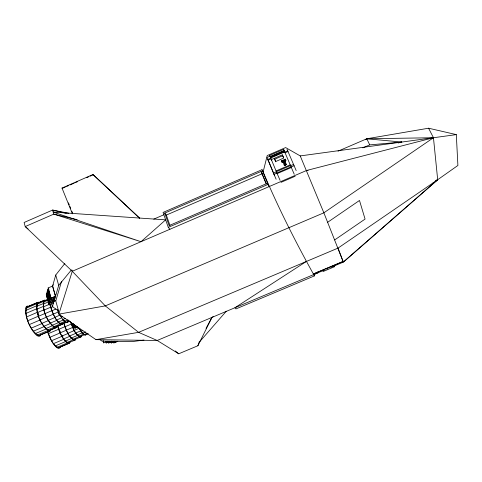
<?xml version="1.0" encoding="UTF-8"?>
<svg xmlns="http://www.w3.org/2000/svg" width="482" height="482" viewBox="0 0 482 482"><rect width="100%" height="100%" fill="white"/><g stroke="black" fill="none" stroke-linecap="round" stroke-linejoin="round"><path stroke-width="0.72" d="M56.978 326.242L56.328 327.549L55.243 327.941C47.326 322.741 41.422 309.673 43.856 300.419L44.989 300.141L45.965 300.581M63.04 323.006L62.437 324.241L55.02 327.332C47.29 322.078 41.916 310.173 44.127 301.015L47.965 299.37M56.328 327.549L48.983 330.604C40.988 325.531 35.023 312.318 37.614 303.1L43.856 300.419M50.363 330.791L49.206 331.212C41.018 326.224 34.529 311.794 37.343 302.509L38.548 302.208L26.872 306.998C23.787 316.21 30.39 330.917 38.711 335.683L50.363 330.791L51.068 329.417M318.391 272.613L313.71 274.571C295.177 241.253 277.957 207.055 263.124 171.929L267.221 155.553L285.645 147.582L300.232 155.915L323.868 212.809L343.094 261.473L313.378 273.969L314.391 275.915L235.921 308.932L234.927 307.733L306.245 261.521L338.015 248.116L437.686 179.726L433.451 137.738L428.582 128.212L366.808 138.768L338.033 151.155M64.853 263.461L55.743 275.017L52.586 286.133L55.472 296.376L51.002 298.207L48.14 287.953L52.616 286.031L55.502 296.273L51.002 298.207M61.503 281.554L55.773 300.973L58.569 310.92L52.424 306.654L53.984 301.407L53.604 300.051M48.513 290.887L47.194 291.357L50.032 301.563L54.508 299.647L58.702 285.41L71.191 270.179M71.86 269.896L72.264 271.27L58.846 314.137L95.972 339.653L157.192 340.467L324.609 269.986M284.073 160.97L283.392 161.127L283.699 161.265M284.916 164.82L285.609 164.567L283.982 160.868M68.842 213.315L52.592 210.056L24.1 222.485L25.227 226.57L72.264 271.27L105.299 305.895L138.605 332.345L157.192 340.467L178.726 353.788L197.891 345.751L199.452 341.214M70.342 321.446C72.517 327.085 74.535 334.225 80.211 337.219L81.115 336.828L81.621 335.599M62.347 323.82L63.69 323.247C65.986 329.369 68.107 337.207 74.306 340.4L75.264 339.979L75.819 338.683M47.622 331.194C49.917 337.201 52.213 344.937 58.485 347.781L69.559 343.07L70.155 341.708M72.312 323.705L73.836 327.037L74.668 327.953L75.391 327.676M197.891 345.751L211.966 317.403L213.207 316.572M206.043 328.338L211.966 317.403M52.207 286.627L53.303 284.723M199.355 342.063L226.311 311.221M59.72 314.529L62.811 319.494L64.461 321.313L65.914 322.313L67.07 322.434L67.854 321.663M141.003 241.699L165.651 219.864L53.189 212.086L141.003 241.699L53.785 214.129L25.227 226.57L28.101 228.95M365.651 139.672L366.808 138.768L433.451 137.738L323.868 212.809L105.299 305.895L58.846 314.137L57.647 309.878M432.794 183.184L434.017 182.317M435.24 181.455L457.9 165.465L456.309 134.617L428.582 128.212M334.719 239.903L365.073 219.081L359.488 200.464L327.664 222.274M435.698 180.75L437.686 179.726L343.329 262.1L330.851 267.353M58.485 347.781L69.559 343.07M57.641 325.82C59.919 331.953 62.058 339.828 68.317 342.937L69.3 342.509M72.414 213.827L62.015 188.07L92.978 174.52L139.473 217.912M65.305 187.04L62.558 188.239L62.015 188.07M66.679 186.438L68.739 185.534M70.113 184.931L74.234 183.13M75.608 182.527L77.668 181.63M86.591 177.719L88.652 176.816M90.026 176.219L92.773 175.014M68.064 321.657L63.937 323.416C66.136 329.272 68.161 336.755 74.089 339.816L75.005 339.412M79.295 328.622L82.5 333.321L83.934 334.629L85.115 335.104L85.977 334.731M276.12 179.22L273.457 173.098L276.421 171.821L269.625 155.439L283.615 149.384L285.073 152.818L288.025 151.541L287.031 149.233M267.739 157.156L269.697 156.313M270.059 156.632L284.109 150.553M270.131 156.831L284.187 150.752L283.615 149.384M270.414 157.542L284.488 151.456M270.607 158.018L284.687 151.926L284.187 150.752M273.457 173.098L267.793 159.458L270.733 158.186L270.3 156.987M284.778 152.113L287.724 150.836M268.076 160.169L271.023 158.897L270.733 158.186M283.561 157.656L282.35 154.843L271.282 159.626L271.691 160.5M282.35 154.843L283.717 158.06L275.65 161.548L274.3 158.325L274.704 159.199L282.741 155.728M70.788 322.217C72.836 327.386 74.758 333.924 79.994 336.635L80.855 336.261M281.259 160.916L285.302 159.168L285.495 159.614L281.458 161.362L281.259 160.916L281.946 162.53L282.958 162.097L283.151 162.542M263.124 171.929L262.003 169.7L163.055 212.429L168.272 227.347L169.875 229.281M283.621 161.506C280.404 162.946 284.302 158.747 285.169 160.855M282.38 161.53C283.175 160.602 286.856 160.229 284.103 161.295L285.561 164.724M282.416 161.621L285.019 160.494M282.56 161.964L285.061 160.584M282.494 161.819L285.103 160.699M282.524 161.892L283.735 161.343M283.91 161.265L285.151 160.801M261.099 171.472L266.154 183.805L169.11 225.588L164.724 213.08L261.099 171.472L266.425 183.931M286.416 164.603L284.976 161.223L285.989 160.789L285.302 159.168M153.764 219.135L163.988 214.719M164.724 213.08L166.332 215.068L262.226 173.695M284.79 164.543L285.477 164.248M282.958 162.097L284.326 165.338C289.845 164.031 282.747 163.784 284.404 165.507M284.253 165.133L286.272 164.26M284.392 165.477L285.742 164.892M276.331 171.7L290.519 165.579M293.556 164.434L290.58 165.718L284.687 151.926M273.999 174.37L276.963 173.092L276.017 170.965L290.206 164.844L291.122 166.983L294.098 165.706M277.156 173.616L291.339 167.501M168.272 227.347L268.046 184.413L269.143 186.582M72.264 271.27L306.558 170.489L433.451 137.738L431.986 138.057M280.97 182.359L295.105 176.279M362.838 147.841L369.712 144.889L401.789 142.057L400.367 142.491M54.623 296.593L54.972 298.069L50.52 299.882L47.67 289.652L48.995 289.182M53.984 301.407L49.562 303.214L46.736 293.032L48.001 292.49M46.736 293.032L48.049 292.562M46.266 294.707L49.164 304.925L46.266 294.707L47.531 294.165M46.35 294.767L47.579 294.237M26.872 306.998L37.343 302.509M44.989 300.141L37.614 303.1M26.058 308.287L36.572 303.781M36.879 304.323L43.145 301.636M47.754 299.653L44.127 301.015M43.452 302.172L47.941 300.25M25.745 310.468L36.301 305.95M50.52 299.882L55.008 297.954M36.62 306.401L42.91 303.702M43.223 304.154L48.375 301.949M50.032 301.563L54.478 299.75L54.092 298.382M49.562 303.214L54.02 301.304L54.478 299.75L54.02 301.304L53.641 299.943M25.956 313.408L36.548 308.872M36.855 309.203L43.163 306.498M43.47 306.829L49.278 304.347M49.086 304.865L53.526 302.961L53.122 301.515M26.685 316.897L37.301 312.354M37.578 312.535L43.904 309.83M44.175 310.016L50.646 307.245L49.923 304.07M62.166 323.657L61.196 323.994C55.231 320.849 53.098 313.39 50.911 307.432L52.863 306.6M27.884 320.687L38.512 316.144M38.741 316.168L45.073 313.463M45.296 313.487L51.773 310.715L50.646 307.245M51.99 310.739L55.888 309.07M46.748 316.993L53.225 314.228C55.316 318 57.147 322.868 61.419 324.603L62.437 324.241M53.375 314.089L58.581 311.866L57.744 309.86M40.253 319.837L46.591 317.132M29.462 324.519L40.096 319.982M54.978 317.246L60.178 315.023L61.865 317.765L56.677 319.976M48.429 320.295L54.9 317.536M42.018 323.289L48.351 320.584M31.318 328.115L41.94 323.579M61.075 316.969L62.449 316.385M50.224 323.157L56.683 320.397M43.91 326.272L50.23 323.579M33.306 331.218L43.91 326.694M62.811 319.494L65.546 318.331M58.358 322.103L63.534 319.891L65.064 321.271L59.895 323.47M52.002 325.368L58.443 322.621M45.784 328.579L52.086 325.892M35.294 333.61L45.868 329.104M64.461 321.313L67.866 319.867L68.83 320.536M53.635 326.796L60.063 324.055M61.196 323.994L65.697 322.078M47.513 330.056L53.797 327.38M65.914 322.313L69.312 320.867M55.02 327.332L61.419 324.603M37.138 335.129L47.676 330.64M67.07 322.434L69.776 321.277M48.983 330.604L55.243 327.941M38.711 335.683L49.206 331.212M48.405 333.622L58.569 329.29L57.581 326.26M58.768 329.308L64.829 326.73M65.028 326.742L71.222 324.103M71.414 324.121L72.662 323.591M72.601 324.591L73.746 324.103M73.059 323.326L73.469 324.766L74.517 324.32M72.975 325.477L74.12 324.995M73.391 326.314L75.108 325.585M72.746 327.32L73.987 326.79M66.42 330.098L72.613 327.459M60.22 332.815L66.281 330.236M73.836 327.037L76.12 326.061L77.53 327.025L75.246 327.995M49.917 337.279L60.081 332.954C62.238 336.785 64.088 341.883 68.528 343.521M74.27 327.591L76.554 326.621M74.668 327.953L77.096 326.947M74.999 328.091L77.283 327.121M74.258 330.321L79.229 328.206M68.004 333.237L74.198 330.604M61.889 336.093L67.944 333.52M51.664 340.702L61.823 336.382M75.849 332.911L80.813 330.803L83.76 334.08L78.819 336.177M69.685 335.942L75.867 333.315M80.916 331.279L82.88 330.441M436.312 180.31L437.686 179.726L343.329 262.1L338.015 248.116M63.654 338.918L69.703 336.352M53.526 343.636L63.666 339.334M77.403 334.906L82.362 332.803M71.33 338.027L77.5 335.412M82.5 333.321L85.76 331.941M65.395 341.087L71.426 338.533M55.37 345.889L65.486 341.593M72.836 339.346L78.982 336.737M83.934 334.629L87.182 333.249M79.994 336.635L84.537 334.701M66.986 342.461L72.993 339.906M74.089 339.816L81.115 336.828M85.115 335.104L88.357 333.731M57.057 347.299L67.143 343.021M68.317 342.937L75.264 339.979M103.696 342.853L103.13 340.81L103.696 342.853L107.745 341.208L110.101 341.238C100.834 345.534 109.745 340.413 112.613 341.262C103.383 345.546 112.228 340.461 115.096 341.292L111.222 342.931L115.252 341.298L132.942 341.509L143.991 340.051M306.245 261.521L138.605 332.345L95.972 339.653M117.674 341.286L113.716 342.955L117.831 341.286M313.378 273.969L343.094 261.473M326.688 269.107L328.079 268.522M334.442 266.751L333.936 265.57L334.442 266.751L323.211 271.48L322.705 270.3M398.168 142.991L401.789 142.057L366.808 138.768L369.712 144.889M300.232 155.915L456.309 134.617M306.558 170.489L308.046 170.387M107.594 341.208L102.051 341.142L99.581 339.424M53.189 212.086L56.882 212.743M77.234 219.69L53.785 214.129L52.592 210.056L66.227 213.345M73.469 324.766L80.5 329.592M54.092 299.774L55.773 300.973M47.194 291.357L50.11 301.618M47.67 289.652L50.604 299.943M48.14 287.953L51.074 298.262M175.279 350.932L178.726 353.788M92.978 174.52L139.629 218.316M62.021 335.52L62.985 337.069M79.548 328.724L80.813 330.803M318.048 272.017L318.367 272.613M317.662 272.173L317.981 272.782M57.846 310.559L58.461 311.902M284.326 165.338L284.525 165.778M284.976 161.223L285.175 161.669M269.625 155.439L270.077 156.469M280.09 180.34L276.873 172.972L291.062 166.856L294.237 174.255M288.025 151.541L296.183 170.586M284.019 161.289L285.501 164.778M284.163 161.856L285.422 164.826M284.049 161.838L285.338 164.868M283.988 161.934L284.742 163.717M283.488 161.012L285.073 164.928M283.392 161.127L283.573 161.542M282.35 161.482L282.488 161.789M274.704 159.199L275.782 161.777M268.028 159.753L274.65 175.665M313.553 273.903L314.391 275.915M51.773 310.715L53.225 314.228M59.708 330.61L60.503 332.526M58.569 329.29L60.081 332.954M262.003 169.7L268.046 184.413M68.45 202.832L69.288 204.91M69.848 206.302L70.691 208.387M71.812 211.164L72.655 213.249M166.332 215.068L169.977 225.449M267.088 157.439L267.793 159.458M38.132 312.902L38.765 314.891M110.806 341.551L111.282 342.973M108.317 341.521L108.793 342.949M105.799 341.497L106.275 342.925M55.743 275.017L58.702 285.41M54.123 298.286L54.508 299.647M53.092 301.618L53.496 303.07M51.622 303.774L52.424 306.654M46.814 293.092L49.64 303.268M50.224 304.401L50.911 307.432M60.304 347.01A15.563 4.645 67.4 0 1 54.46 345.269A15.563 4.645 67.4 0 1 47.332 331.056M40.964 334.381A16.28 5.091 67 0 1 29.282 324.633A16.28 5.091 67 0 1 27.896 306.076"/></g></svg>
